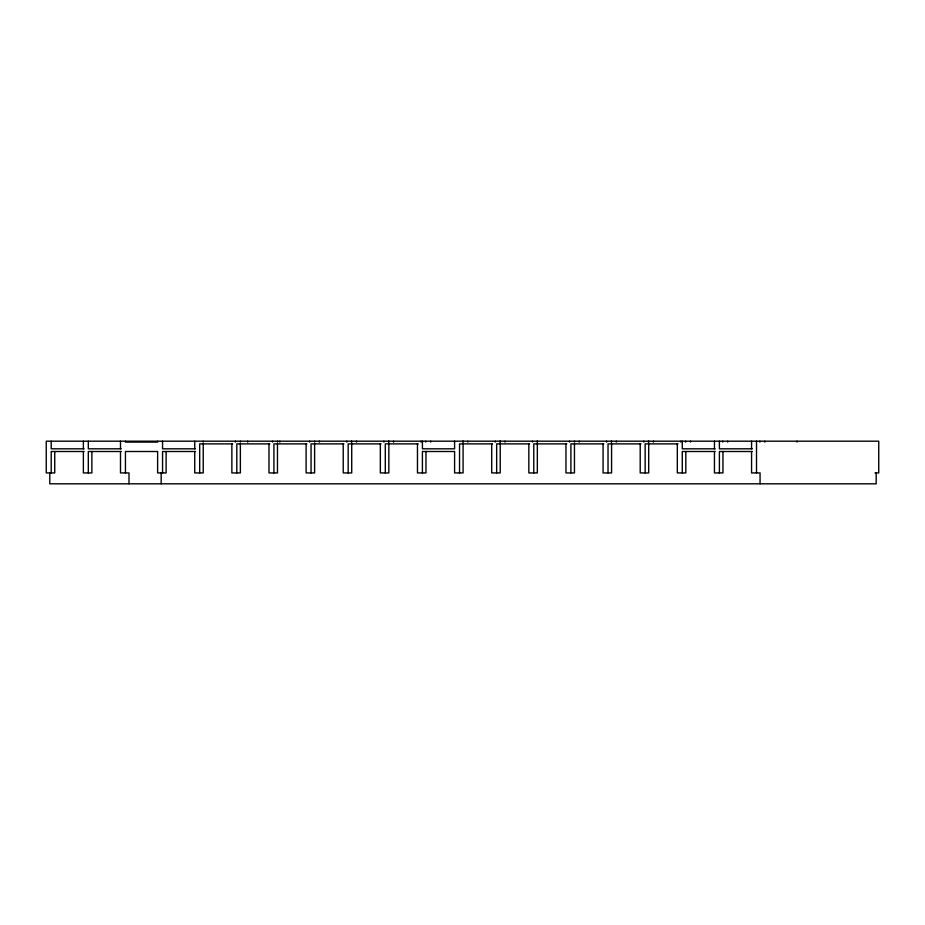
<?xml version="1.0" encoding="UTF-8"?>
<svg xmlns="http://www.w3.org/2000/svg" width="925" height="925" viewBox="0 0 925 925"><rect width="100%" height="100%" fill="white"/><g stroke="black" fill="none" stroke-linecap="round" stroke-linejoin="round"><path stroke-width="1.39" d="M232.614 443.884L199.684 443.884L199.684 472.929M269.742 443.884L236.812 443.884L236.812 472.929M306.857 443.884L273.927 443.884L273.927 472.929M343.984 443.884L311.054 443.884L311.054 472.929M381.1 443.884L348.17 443.884L348.17 472.929M418.227 443.884L385.297 443.884L385.297 472.929M492.47 443.884L459.54 443.884L459.54 472.929M529.586 443.884L496.656 443.884L496.656 472.929M566.713 443.884L533.783 443.884L533.783 472.929M603.828 443.884L570.898 443.884L570.898 472.929M640.956 443.884L608.026 443.884L608.026 472.929M678.083 443.884L645.141 443.884L645.141 472.929M84.129 448.81L51.199 448.81L51.199 441.19M121.244 448.81L88.314 448.81L88.314 441.19M195.499 448.81L162.557 448.81L162.557 441.19M715.198 448.81L682.268 448.81L682.268 441.19M752.326 448.81L719.396 448.81L719.396 441.19M84.129 451.504L51.199 451.504L51.199 472.929M121.244 451.504L88.314 451.504L88.314 472.929M195.499 451.504L162.557 451.504L162.557 472.929M715.198 451.504L682.268 451.504L682.268 472.929M752.326 451.504L719.396 451.504L719.396 472.929M875.038 472.929L878.75 472.929L878.75 441.19L46.25 441.19L46.25 472.929L54.748 472.929L54.748 451.504M876.183 472.929L876.183 483.81L49.8 483.81L49.8 472.929M796.992 441.19L796.992 442.115M764.813 441.19L764.813 442.115M760.061 483.81L760.061 472.929L751.562 472.929L751.562 451.504M759.864 441.19L759.864 442.115M756.511 441.19L756.511 472.929M751.562 441.19L751.562 448.81M727.697 441.19L727.697 442.115M722.945 451.504L722.945 472.929L714.447 472.929L714.447 451.504M722.749 441.19L722.749 442.115M714.447 441.19L714.447 448.81M690.57 441.19L690.57 442.115M685.818 451.504L685.818 472.929L677.32 472.929L677.32 443.884M685.622 441.19L685.622 442.115M680.881 441.19L680.881 442.115M653.455 441.19L653.455 442.115M648.702 441.19L648.702 442.115M648.702 443.884L648.702 472.929L640.204 472.929L640.204 443.884M648.506 441.19L648.506 442.115M643.754 441.19L643.754 442.115M616.327 441.19L616.327 442.115M611.575 441.19L611.575 442.115M611.575 443.884L611.575 472.929L603.077 472.929L603.077 443.884M611.379 441.19L611.379 442.115M606.627 441.19L606.627 442.115M579.212 441.19L579.212 442.115M574.46 441.19L574.46 442.115M574.46 443.884L574.46 472.929L565.961 472.929L565.961 443.884M569.511 441.19L569.511 442.115M537.332 441.19L537.332 442.115M537.332 443.884L537.332 472.929L528.834 472.929L528.834 443.884M537.136 441.19L537.136 442.115M532.384 441.19L532.384 442.115M504.958 441.19L504.958 442.115M500.217 441.19L500.217 442.115M500.217 443.884L500.217 472.929L491.718 472.929L491.718 443.884M500.02 441.19L500.02 442.115M495.268 441.19L495.268 442.115M467.842 441.19L467.842 442.115M463.09 441.19L463.09 442.115M463.09 443.884L463.09 472.929L454.591 472.929L454.591 451.504L422.413 451.504L422.413 472.929M462.893 441.19L462.893 442.115M454.591 441.19L454.591 448.81L422.413 448.81L422.413 441.19M430.715 441.19L430.715 442.115M425.974 451.504L425.974 472.929L417.464 472.929L417.464 443.884M425.778 441.19L425.778 442.115M421.025 441.19L421.025 442.115M393.599 441.19L393.599 442.115M388.847 441.19L388.847 442.115M388.847 443.884L388.847 472.929L380.348 472.929L380.348 443.884M388.65 441.19L388.65 442.115M383.898 441.19L383.898 442.115M356.472 441.19L356.472 442.115M351.72 441.19L351.72 442.115M351.72 443.884L351.72 472.929L343.221 472.929L343.221 443.884M351.523 441.19L351.523 442.115M346.783 441.19L346.783 442.115M319.356 441.19L319.356 442.115M314.604 441.19L314.604 442.115M314.604 443.884L314.604 472.929L306.106 472.929L306.106 443.884M309.655 441.19L309.655 442.115M279.859 441.19L279.859 442.115M277.477 441.19L277.477 442.115M277.477 443.884L277.477 472.929L268.978 472.929L268.978 443.884M272.54 441.19L272.54 442.115M247.68 441.19L247.68 442.115M240.361 441.19L240.361 442.115M240.361 443.884L240.361 472.929L231.863 472.929L231.863 443.884M235.412 441.19L235.412 442.115M203.234 441.19L203.234 442.115M203.234 443.884L203.234 472.929L194.736 472.929L194.736 451.504M194.736 441.19L194.736 448.81M166.118 451.504L166.118 472.929L157.62 472.929L157.62 451.504L125.442 451.504L125.442 472.929M161.17 472.929L161.17 483.81M157.62 441.19L157.62 442.115L125.442 442.115L125.442 441.19M128.991 483.81L128.991 472.929L120.493 472.929L120.493 451.504M120.493 441.19L120.493 448.81M91.876 451.504L91.876 472.929L83.377 472.929L83.377 451.504M83.377 441.19L83.377 448.81"/></g></svg>
